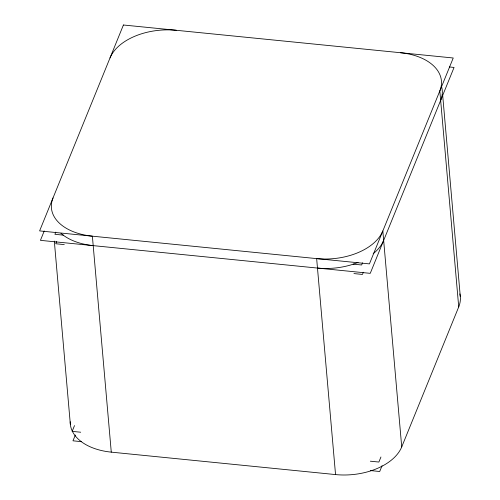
<?xml version="1.0" encoding="UTF-8"?>
<svg xmlns="http://www.w3.org/2000/svg" width="500" height="500" viewBox="0 0 500 500"><rect width="100%" height="100%" fill="white"/><g stroke="black" fill="none" stroke-linecap="round" stroke-linejoin="round"><path stroke-width="0.75" d="M44.256 230.956L40.431 240.35L370.25 273.344L454.062 67.438L449.406 66.975M55.794 232.125L54.913 234.3L63.45 235.15M56.619 241.575L55.738 243.744L64.281 244.6M74.506 425.581L72.15 431.369L80.694 432.219M75.338 435.025L72.981 440.812L81.519 441.669M362.525 262.812L361.637 264.981L353.1 264.125M363.35 272.256L362.469 274.431L353.925 273.575M380.944 456.987L378.881 462.05L370.337 461.194M382.062 465.712L379.706 471.5L370.387 470.562M70.237 421.756A54.581 33.15 -5 0 0 111.275 452.144L335.544 474.581A54.581 33.15 -5 0 0 401.725 446.912L458.719 306.9A54.581 33.15 -5 0 0 459.837 293.894M442.619 94.606L460.281 296.462M458.719 306.9L439.825 90.938A54.581 33.15 -5 0 0 400.462 52.713M401.725 446.912L382.831 230.95A54.581 33.15 -5 0 1 316.65 258.612L335.544 474.581M111.275 452.144L92.375 236.181A54.581 33.15 -5 0 1 53.019 197.956M54.319 241.137L70.35 424.363M383.656 240.4A54.581 33.15 -5 0 1 373.2 253.706M358.106 262.4A54.581 33.15 -5 0 1 317.481 268.062M441.769 87.375A54.581 33.15 -5 0 1 440.65 100.388M93.206 245.631A54.581 33.15 -5 0 1 60.944 233.294M110.013 57.944A54.581 33.15 -5 0 1 176.194 30.281M123.419 25L39.606 230.9L369.425 263.894L453.237 57.994L123.419 25"/></g></svg>
